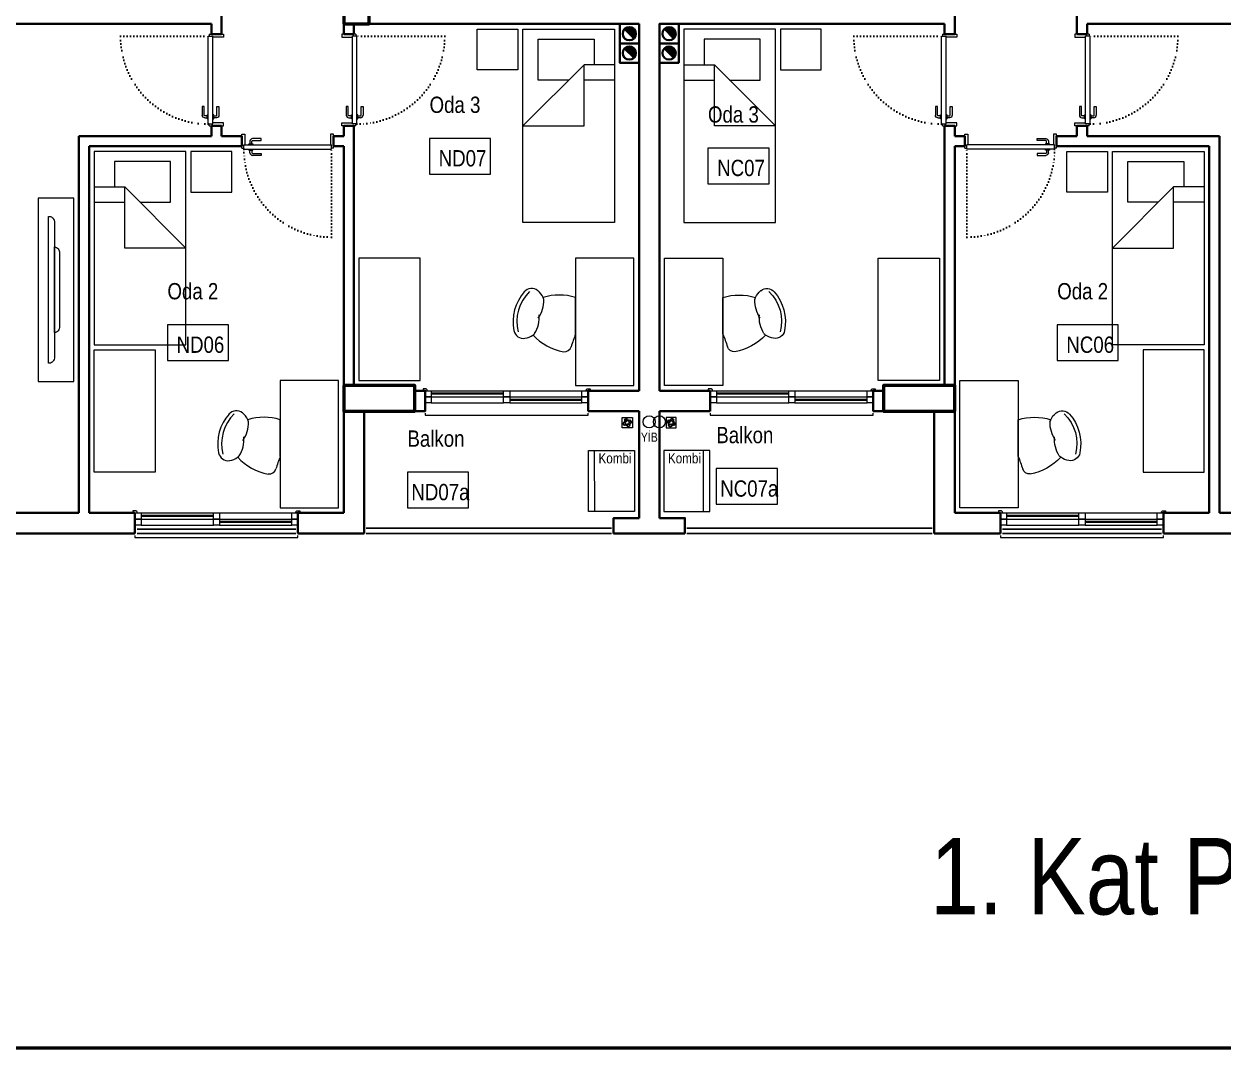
# Model space of a CAD drawing. Header units: millimetres. Extents: x 1852829 to 1882754, y -270850 to -231658.
# Drawn here: x 1861549 to 1862726, y -270850 to -269844 of the extents above; entities that cross this region are included whole.
import ezdxf
from ezdxf.enums import TextEntityAlignment as Align

# ---------------------------------------------------------------- set-up
doc = ezdxf.new("R2010")
doc.units = ezdxf.units.MM
doc.linetypes.add('izdüşüm arka', pattern=[3.175, 0, -3.175])
for name, color, linetype, lineweight in [('a_ba', 6, 'Continuous', 50), ('a_doğrama', 251, 'Continuous', 20), ('a_duvar', 251, 'Continuous', 35), ('a_görünüş', 32, 'Continuous', 25), ('a_görünüş_ince', 8, 'Continuous', 20), ('a_izdüşüm_arka', 251, 'izdüşüm arka', 30), ('a_not_mahal', 253, 'Continuous', 5), ('a_not_text', 7, 'Continuous', 13), ('a_tefriş', 8, 'Continuous', 20), ('a_çerçeve_line', 7, 'Continuous', 50), ('m_yib', 65, 'Continuous', 20)]:
    doc.layers.add(name, color=color, linetype=linetype, lineweight=lineweight)
doc.styles.get("Standard").update_dxf_attribs({"font": 'ARIALN.TTF'})

# ---------------------------------------------------------------- blocks, each defined once
blk = doc.blocks.new('K2')
at = {"layer": 'a_doğrama', "color": 251, "linetype": 'Continuous'}
for p, q in [((-13, 88.1), (-13, 1.9)), ((-13, 88.1), (-8.5, 88.1)), ((-12, 90), (-12, 88.1)), ((-12, 90), (-10, 90)), ((-8.5, 88.1), (-8.5, 1.9)), ((-13, 1.9), (-8.5, 1.9)), ((-12, 0), (-12, 1.9)), ((-12, 0), (-10, 0))]:
    blk.add_line(p, q, dxfattribs=at)
at = {"layer": 'a_doğrama', "color": 251}
for points in [[(-13, 83.1), (-13.5, 83.1, 0.414214), (-14, 82.6), (-14, 79.6, 0.414214), (-13.5, 79.1), (-13, 79.1)], [(-8.5, 83.1), (-8, 83.1, -0.414214), (-7.5, 82.6), (-7.5, 79.6, -0.414214), (-8, 79.1), (-8.5, 79.1)], [(-14, 80.1), (-16.5, 80.1, 0.414214), (-17, 79.6), (-17, 71.1), (-19, 71.1), (-19, 79.6)], [(-7.5, 80.1), (-5, 80.1, -0.414214), (-4.5, 79.6), (-4.5, 71.1), (-2.5, 71.1), (-2.5, 79.6)]]:
    blk.add_lwpolyline(points, format="xyb", dxfattribs=at)
at = {"layer": 'a_doğrama', "color": 251, "linetype": 'Continuous'}
for points in [[(0, 90), (2, 90), (2, 87), (-8.5, 87)], [(0, 0), (2, 0), (2, 3), (-8.5, 3)]]:
    blk.add_lwpolyline(points, dxfattribs=at)
at = {"layer": 'a_doğrama', "color": 251}
for points in [[(-16.5, 82.1), (-14, 82.1)], [(-5, 82.1), (-7.5, 82.1)]]:
    blk.add_lwpolyline(points, dxfattribs=at)
for centre, start, end in [((-16.5, 79.6), 90, 180), ((-5, 79.6), 0, 90)]:
    blk.add_arc(centre, 2.5, start, end, dxfattribs=at)
at = {"layer": 'a_izdüşüm_arka', "color": 251}
blk.add_lwpolyline([(-99.2, 1.9), (-13, 1.9)], dxfattribs=at)
blk.add_arc((-13, 1.9), 86.2, 90, 180, dxfattribs=at)
blk = doc.blocks.new('160p')
at = {"layer": 'a_doğrama', "color": 251}
for points in [[(-6, -6), (-6, 0), (-12, 0), (-12, -6)], [(0, -6), (0, 0), (-6, 0), (-6, -6)], [(-6, -83), (-6, -77), (-12, -77), (-12, -83)], [(0, -83), (0, -77), (-6, -77), (-6, -83)], [(-6, -160), (-6, -154), (-12, -154), (-12, -160)], [(0, -160), (0, -154), (-6, -154), (-6, -160)]]:
    blk.add_lwpolyline(points, close=True, dxfattribs=at)
for points in [[(2, -1), (2, 2), (0, 2), (0, -2), (1, -2), (2, -1)], [(-9.5, -6), (-9.5, -77)], [(-8.5, -6), (-8.5, -77)], [(-3.5, -83), (-3.5, -154)], [(-2.5, -83), (-2.5, -154)], [(2, -159), (2, -162), (0, -162), (0, -158), (1, -158), (2, -159)]]:
    blk.add_lwpolyline(points, dxfattribs=at)
at = {"layer": 'a_görünüş_ince', "color": 251}
for points in [[(-22, -160), (-24, -160), (-24, 0), (-22, 0)], [(-12, -77), (-12, -6)], [(-6, -77), (-6, -6)], [(-6, -77), (-6, -6)], [(0, -77), (0, -6)], [(-12, -154), (-12, -83)], [(-6, -154), (-6, -83)], [(-6, -154), (-6, -83)], [(0, -154), (0, -83)]]:
    blk.add_lwpolyline(points, dxfattribs=at)
blk = doc.blocks.new('baca_müstakil')
at = {"layer": 'a_duvar'}
h = blk.add_hatch(color=256, dxfattribs=at)
h.dxf.hatch_style = 1
h.paths.add_polyline_path([(4.9, -4.9, 0.198912), (3, -9.5, 0.668179), (14.1, -14.1)])
blk.add_line((4.9, -4.9), (14.1, -14.1), dxfattribs=at)
blk.add_lwpolyline([(0, -19), (19, -19), (19, 0), (0, 0)], close=True, dxfattribs=at)
blk.add_circle((9.5, -9.5), 6.5, dxfattribs=at)
blk = doc.blocks.new('tefirş_tv')
at = {"layer": 'a_tefriş'}
for points in [[(60, 4), (60, 5, 0.414214), (55, 10), (-55, 10, 0.414214), (-60, 5), (-60, 4)], [(35, 10), (35, 10, 0.414214), (30, 15), (-30, 15, 0.414214), (-35, 10), (-35, 10)]]:
    blk.add_lwpolyline(points, format="xyb", close=True, dxfattribs=at)
blk = doc.blocks.new('tefriş_yatak tek')
at = {"layer": 'a_tefriş'}
for points in [[(0, -0.45), (-1.9, -0.45), (-1.9, 0.45), (0, 0.45)], [(-1.9, -0.5), (-1.5, -0.5), (-1.5, -0.9), (-1.9, -0.9)]]:
    blk.add_lwpolyline(points, close=True, dxfattribs=at)
for points in [[(-1.55, 0.45), (-1.55, 0.15), (-0.95, -0.45), (-0.95, 0.15), (-1.55, 0.15)], [(-1.4, 0.45), (-1.4, 0.15)], [(-1.4, 0), (-1.4, -0.3), (-1.8, -0.3), (-1.8, 0.25), (-1.55, 0.25)]]:
    blk.add_lwpolyline(points, dxfattribs=at)
blk = doc.blocks.new('tefriş_sandalye')
at = {"layer": 'a_tefriş'}
blk.add_line((0, -18), (0, 18), dxfattribs=at)
at = {"layer": 'a_tefriş', "extrusion": (0, 0, -1)}
for centre, major_axis, start_param, end_param in [((48.7, 10.5), (13, -13), 2.7784, 3.245118), ((43.2, 17.3), (6.76, 6.76), 4.815914, 6.34704), ((16.9, -5.5), (28.8, 28.8), 6.26556, 7.321949), ((16.9, -5.5), (28.8, 28.8), 6.26556, 7.321949), ((17, -5.7), (31.4, -31.4), -1.506941, -0.587454), ((16, -34.3), (38.7, 38.7), 5.200723, 5.79406), ((62.1, 15.1), (21.8, -21.8), 1.757107, 2.385975), ((62.1, 15.1), (21.8, -21.8), 1.757107, 2.385975), ((48.7, 10.5), (13, -13), 2.664537, 2.7784), ((48.7, 10.5), (13, -13), 2.664537, 2.7784), ((66.5, -1.2), (21.8, -21.8), 1.802816, 2.431683), ((66.5, -1.2), (21.8, -21.8), 1.802816, 2.431683), ((-154, -79.7), (117.3, -117.3), -1.166716, -1.087708), ((1.8, 18.5), (38.7, -38.7), -0.034473, 0.601946), ((52.6, -3.9), (13, -13), 1.410391, 1.524253), ((52.6, -3.9), (13, -13), 1.410391, 1.524253), ((52.6, -3.9), (13, 13), 2.514469, 2.981187), ((51.2, -12.6), (6.76, -6.76), -0.587454, 0.943672), ((11.1, -28.2), (4.99, -4.99), 0.687369, 2.053884)]:
    blk.add_ellipse(centre, major_axis=major_axis, ratio=1, start_param=start_param, end_param=end_param, dxfattribs=at)
blk = doc.blocks.new('tefriş_süzgeç')
at = {"layer": 'a_tefriş'}
for p, q in [((5, 0), (-5, 0)), ((-5, 0), (-5, -10)), ((5, -10), (5, 0)), ((-5, -10), (5, -10)), ((-3.6, -5.1), (-4.1, -5.1)), ((-2.6, -5.1), (-3.1, -5.1)), ((-2.5, -2.5), (-2.9, -2.2)), ((-2.6, -7.6), (-2.9, -7.9)), ((-2, -3.3), (-2.3, -3)), ((-1.9, -6.9), (-2.2, -7.2)), ((-1.6, -5.1), (-2.1, -5.1)), ((-1.2, -3.9), (-1.5, -3.6)), ((-1.2, -6.2), (-1.5, -6.5)), ((-0.2, -2.5), (-0.2, -2)), ((-0.1, -1.5), (-0.1, -1)), ((-0.1, -3), (-0.1, -3.5)), ((-0.1, -6.6), (-0.1, -7.1)), ((-0.1, -7.6), (-0.1, -8.1)), ((-0.1, -8.6), (-0.1, -9.1)), ((1, -4), (1.4, -3.6)), ((1.1, -6.2), (1.4, -6.5)), ((1.5, -5.1), (2, -5.1)), ((1.7, -3.3), (2.1, -2.9)), ((1.8, -6.9), (2.1, -7.2)), ((2.5, -2.5), (2.8, -2.2)), ((2.5, -5.1), (3, -5.1)), ((2.5, -7.5), (2.8, -7.9)), ((3.5, -5.1), (4, -5.1))]:
    blk.add_line(p, q, dxfattribs=at)
for centre, radius, start, end in [((-0.1, -5.1), 4.06, 134.2896, 180), ((-0.1, -5.1), 3.56, 134.2896, 180), ((-0.1, -5.1), 3.06, 180, 225), ((-0.1, -5.1), 4.06, 225, 270), ((-0.1, -5.1), 2.56, 180, 225), ((-0.1, -5.1), 3.56, 225, 270), ((-0.4, -4.4), 2.4, 84.5943, 143.2016), ((-0.1, -5.1), 2.06, 134.2896, 180), ((-0.1, -5), 2.44, 90.343, 138.1212), ((-0.1, -5.1), 1.56, 134.2896, 180), ((-0.1, -5.1), 2.06, 225, 270), ((-0.1, -5.1), 1.56, 225, 270), ((-0.1, -5.1), 4.06, 45, 90), ((-0.1, -5.1), 3.56, 45, 90), ((-0.1, -5.1), 2.06, 45, 90), ((-0.1, -5.1), 1.56, 45, 90), ((-0.1, -5.1), 2.56, 270, 315.7104), ((-0.1, -5.1), 3.06, 270, 315.7104), ((-0.1, -5.1), 1.56, 314.2896, 360), ((-0.1, -5.1), 2.06, 314.2896, 360), ((-0.1, -5.1), 2.56, 360, 45), ((-0.1, -5.1), 3.06, 360, 45), ((-0.1, -5.1), 3.56, 314.2896, 360), ((-0.1, -5.1), 4.06, 314.2896, 360)]:
    blk.add_arc(centre, radius, start, end, dxfattribs=at)
blk = doc.blocks.new('kombi')
at = {"layer": 'a_tefriş', "lineweight": 20}
for p, q in [((-4.8, 60), (40.2, 60)), ((-4.7, 0), (-4.8, 60)), ((1.3, 0), (1.2, 60)), ((40.2, 60), (40.3, 0)), ((69.2, 60), (69.2, 0)), ((114.2, 60), (69.2, 60)), ((108.2, 0), (108.2, 60)), ((114.2, 0), (114.2, 60)), ((40.3, 0), (-4.7, 0)), ((69.2, 0), (114.2, 0))]:
    blk.add_line(p, q, dxfattribs=at)
at = {"layer": 'a_not_mahal'}
for p in [(5, 47.3), (73.2, 47.3)]:
    blk.add_text('Kombi', height=10, dxfattribs=at).set_placement(p)

msp = doc.modelspace()

# ---------------------------------------------------------------- linework, layer by layer
at = {"layer": 'a_ba', "color": 253}
for points in [[(1861862.7, -269844.5), (1861887.7, -269844.5), (1861887.7, -269774.5), (1861862.7, -269774.5)], [(1861862.7, -270199.5), (1861862.7, -270224.5), (1861932.7, -270224.5), (1861932.7, -270199.5)], [(1862462.7, -270224.5), (1862462.7, -270199.5), (1862392.7, -270199.5), (1862392.7, -270224.5)]]:
    msp.add_lwpolyline(points, close=True, dxfattribs=at)
at = {"layer": 'a_duvar'}
for p, q in [((1861742.7, -269714.5), (1861742.7, -269854.5)), ((1862582.7, -269714.5), (1862582.7, -269854.5)), ((1861862.7, -269759.5), (1861862.7, -269854.5)), ((1862462.7, -269854.5), (1862462.7, -269759.5)), ((1861142.7, -269844.5), (1861732.7, -269844.5)), ((1861732.7, -269844.5), (1861732.7, -269854.5)), ((1861872.7, -269844.5), (1862152.7, -269844.5)), ((1861872.7, -269854.5), (1861872.7, -269844.5)), ((1862152.7, -269844.5), (1862152.7, -270204.5)), ((1862172.7, -270204.5), (1862172.7, -269844.5)), ((1862172.7, -269844.5), (1862452.7, -269844.5)), ((1862452.7, -269844.5), (1862452.7, -269854.5)), ((1862592.7, -269844.5), (1863182.7, -269844.5)), ((1862592.7, -269854.5), (1862592.7, -269844.5)), ((1861732.7, -269944.5), (1861732.7, -269954.5)), ((1861742.7, -269944.5), (1861742.7, -269954.5)), ((1861862.7, -269944.5), (1861862.7, -269954.5)), ((1861872.7, -270199.5), (1861872.7, -269944.5)), ((1862452.7, -269944.5), (1862452.7, -270199.5)), ((1862462.7, -269954.5), (1862462.7, -269944.5)), ((1862582.7, -269944.5), (1862582.7, -269954.5)), ((1862592.7, -269954.5), (1862592.7, -269944.5)), ((1861732.7, -269954.5), (1861602.7, -269954.5)), ((1861602.7, -269954.5), (1861602.7, -270324.5)), ((1861612.7, -269964.5), (1861762.7, -269964.5)), ((1861612.7, -270324.5), (1861612.7, -269964.5)), ((1861762.7, -269954.5), (1861742.7, -269954.5)), ((1861862.7, -269954.5), (1861852.7, -269954.5)), ((1861852.7, -269964.5), (1861862.7, -269964.5)), ((1861862.7, -269964.5), (1861862.7, -270324.5)), ((1862472.7, -269954.5), (1862462.7, -269954.5)), ((1862462.7, -269964.5), (1862472.7, -269964.5)), ((1862462.7, -270324.5), (1862462.7, -269964.5)), ((1862582.7, -269954.5), (1862562.7, -269954.5)), ((1862562.7, -269964.5), (1862712.7, -269964.5)), ((1862722.7, -269954.5), (1862592.7, -269954.5)), ((1862712.7, -269964.5), (1862712.7, -270324.5)), ((1862722.7, -270324.5), (1862722.7, -269954.5)), ((1862152.7, -270204.5), (1862102.7, -270204.5)), ((1862222.7, -270204.5), (1862172.7, -270204.5)), ((1861882.7, -270344.5), (1861882.7, -270224.5)), ((1861882.7, -270224.5), (1861932.7, -270224.5)), ((1862102.7, -270224.5), (1862152.7, -270224.5)), ((1862152.7, -270224.5), (1862152.7, -270329.5)), ((1862172.7, -270329.5), (1862172.7, -270224.5)), ((1862172.7, -270224.5), (1862222.7, -270224.5)), ((1862442.7, -270224.5), (1862442.7, -270344.5)), ((1861602.7, -270324.5), (1861452.7, -270324.5)), ((1861657.7, -270324.5), (1861612.7, -270324.5)), ((1861862.7, -270324.5), (1861817.7, -270324.5)), ((1862507.7, -270324.5), (1862462.7, -270324.5)), ((1862712.7, -270324.5), (1862667.7, -270324.5)), ((1862872.7, -270324.5), (1862722.7, -270324.5)), ((1861452.7, -270344.5), (1861657.7, -270344.5)), ((1861817.7, -270344.5), (1861882.7, -270344.5)), ((1862197.7, -270344.5), (1862127.7, -270344.5)), ((1862442.7, -270344.5), (1862507.7, -270344.5)), ((1862667.7, -270344.5), (1862872.7, -270344.5))]:
    msp.add_line(p, q, dxfattribs=at)
for points in [[(1861732.7, -269854.5), (1861742.7, -269854.5)], [(1861862.7, -269854.5), (1861872.7, -269854.5)], [(1862452.7, -269854.5), (1862462.7, -269854.5)], [(1862582.7, -269854.5), (1862592.7, -269854.5)], [(1861732.7, -269944.5), (1861742.7, -269944.5)], [(1861862.7, -269944.5), (1861872.7, -269944.5)], [(1862452.7, -269944.5), (1862462.7, -269944.5)], [(1862582.7, -269944.5), (1862592.7, -269944.5)], [(1861762.7, -269954.5), (1861762.7, -269964.5)], [(1861852.7, -269954.5), (1861852.7, -269964.5)], [(1862472.7, -269954.5), (1862472.7, -269964.5)], [(1862562.7, -269954.5), (1862562.7, -269964.5)], [(1861932.7, -270224.5), (1861942.7, -270224.5), (1861942.7, -270204.5), (1861932.7, -270204.5)], [(1862102.7, -270224.5), (1862102.7, -270204.5)], [(1862222.7, -270224.5), (1862222.7, -270204.5)], [(1862392.7, -270224.5), (1862382.7, -270224.5), (1862382.7, -270204.5), (1862392.7, -270204.5)], [(1861657.7, -270324.5), (1861657.7, -270344.5)], [(1861817.7, -270324.5), (1861817.7, -270344.5)], [(1862127.7, -270344.5), (1862127.7, -270329.5), (1862152.7, -270329.5)], [(1862197.7, -270344.5), (1862197.7, -270329.5), (1862172.7, -270329.5)], [(1862507.7, -270324.5), (1862507.7, -270344.5)], [(1862667.7, -270324.5), (1862667.7, -270344.5)]]:
    msp.add_lwpolyline(points, dxfattribs=at)
at = {"layer": 'a_görünüş', "color": 251}
for points in [[(1861815.7, -270340.5), (1861659.7, -270340.5)], [(1862125.7, -270339.5), (1861884.7, -270339.5)], [(1862440.7, -270339.5), (1862199.7, -270339.5)], [(1862665.7, -270340.5), (1862509.7, -270340.5)], [(1861815.7, -270344.5), (1861659.7, -270344.5)], [(1862125.7, -270344.5), (1861884.7, -270344.5)], [(1862440.7, -270344.5), (1862199.7, -270344.5)], [(1862665.7, -270344.5), (1862509.7, -270344.5)]]:
    msp.add_lwpolyline(points, dxfattribs=at)
at = {"layer": 'a_not_mahal'}
for points in [[(1862007, -269956.8), (1861947, -269956.8), (1861947, -269991.8), (1862007, -269991.8)], [(1862280.4, -269966.3), (1862220.4, -269966.3), (1862220.4, -270001.3), (1862280.4, -270001.3)], [(1861749.6, -270139.8), (1861689.6, -270139.8), (1861689.6, -270174.8), (1861749.6, -270174.8)], [(1862623.4, -270139.8), (1862563.4, -270139.8), (1862563.4, -270174.8), (1862623.4, -270174.8)], [(1862288.6, -270281), (1862228.6, -270281), (1862228.6, -270316), (1862288.6, -270316)], [(1861985.3, -270284.5), (1861925.3, -270284.5), (1861925.3, -270319.5), (1861985.3, -270319.5)]]:
    msp.add_lwpolyline(points, close=True, dxfattribs=at)
at = {"layer": 'a_tefriş'}
for points in [[(1861562.7, -270195.4), (1861597.7, -270195.4), (1861597.7, -270015.4), (1861562.7, -270015.4)], [(1861937.7, -270074.5), (1861877.7, -270074.5), (1861877.7, -270194.5), (1861937.7, -270194.5)], [(1862090.4, -270199.5), (1862147.7, -270199.5), (1862147.7, -270074.5), (1862090.4, -270074.5)], [(1862235.1, -270199.5), (1862177.7, -270199.5), (1862177.7, -270074.5), (1862235.1, -270074.5)], [(1862387.7, -270074.5), (1862447.7, -270074.5), (1862447.7, -270194.5), (1862387.7, -270194.5)], [(1861617.7, -270164.5), (1861677.7, -270164.5), (1861677.7, -270284.5), (1861617.7, -270284.5)], [(1862707.7, -270164.5), (1862647.7, -270164.5), (1862647.7, -270284.5), (1862707.7, -270284.5)], [(1861800.4, -270319.5), (1861857.7, -270319.5), (1861857.7, -270194.5), (1861800.4, -270194.5)], [(1862525.1, -270319.5), (1862467.7, -270319.5), (1862467.7, -270194.5), (1862525.1, -270194.5)]]:
    msp.add_lwpolyline(points, close=True, dxfattribs=at)
at = {"layer": 'a_çerçeve_line'}
msp.add_lwpolyline([(1872123.9, -270849.7), (1872123.9, -267849.7), (1853005.4, -267849.7), (1853005.4, -270849.7)], close=True, dxfattribs=at)
at = {"layer": 'm_yib'}
for centre in [(1862162.7, -270235), (1862162.7, -270235), (1862172.7, -270235)]:
    msp.add_circle(centre, 5.92, dxfattribs=at)

# ---------------------------------------------------------------- block references
at = {"layer": 'a_duvar', "xscale": -1}
for name, p, rotation in [('baca_müstakil', (1862133.7, -269844.5), 90), ('baca_müstakil', (1862172.7, -269844.5), 90), ('baca_müstakil', (1862133.7, -269863.5), 90), ('baca_müstakil', (1862172.7, -269863.5), 90), ('160p', (1862102.7, -270204.5), 270), ('160p', (1862382.7, -270204.5), 270), ('160p', (1861817.7, -270324.5), 270), ('160p', (1862667.7, -270324.5), 270)]:
    msp.add_blockref(name, p, dxfattribs=dict(at, rotation=rotation))
at = {"layer": 'a_duvar'}
msp.add_blockref('kombi', (1862107.9, -270323.1), dxfattribs=at)
msp.add_blockref('kombi', (1862107.9, -270323.1), dxfattribs=at)
at = {"layer": 'a_izdüşüm_arka', "ltscale": 5, "xscale": -1}
for p, rotation in [((1861742.7, -269854.5), 180.0007963121094), ((1862462.7, -269854.5), 180.0007963121094), ((1862472.7, -269954.5), 270.0007963121094)]:
    msp.add_blockref('K2', p, dxfattribs=dict(at, rotation=rotation))
at = {"layer": 'a_izdüşüm_arka', "ltscale": 5}
for p, rotation in [((1861862.7, -269854.5), 179.9992036878906), ((1862582.7, -269854.5), 179.9992036878906), ((1861852.7, -269954.5), 89.9992036878906)]:
    msp.add_blockref('K2', p, dxfattribs=dict(at, rotation=rotation))
at = {"layer": 'a_tefriş', "zscale": 100}
for p, xscale, yscale, rotation in [((1862083.7, -270039.5), 100, 100, 270), ((1862241.7, -270039.5), -100.0000000000011, 100.0000000000011, 90), ((1861662.7, -270159.5), -100.0000000000011, 100.0000000000011, 90), ((1862662.7, -270159.5), 100, 100, 270)]:
    msp.add_blockref('tefriş_yatak tek', p, dxfattribs=dict(at, xscale=xscale, yscale=yscale, rotation=rotation))
at = {"layer": 'a_tefriş', "extrusion": (0, 0, -1), "xscale": 1.2, "rotation": 89.99999833220615}
msp.add_blockref('tefirş_tv', (-1861568.7, -270105.4), dxfattribs=at)
at = {"layer": 'a_tefriş', "xscale": -1}
for p in [(1862090.4, -270131), (1861800.4, -270251)]:
    msp.add_blockref('tefriş_sandalye', p, dxfattribs=at)
at = {"layer": 'a_tefriş'}
for p in [(1862235.1, -270131), (1862525.1, -270251)]:
    msp.add_blockref('tefriş_sandalye', p, dxfattribs=at)
at = {"layer": 'a_tefriş', "xscale": -1, "rotation": 270}
msp.add_blockref('tefriş_süzgeç', (1862146.3, -270235.8), dxfattribs=at)
at = {"layer": 'a_tefriş', "rotation": 90}
msp.add_blockref('tefriş_süzgeç', (1862179.2, -270235.8), dxfattribs=at)

# ---------------------------------------------------------------- texts
at = {"layer": 'a_not_mahal'}
for s, p in [('Oda 3', (1861947, -269931.8)), ('Oda 3', (1862220.4, -269941.3)), ('Oda 2', (1861689.6, -270114.8)), ('Oda 2', (1862563.4, -270114.8)), ('Balkon', (1861925.3, -270259.5)), ('Balkon', (1862228.6, -270256))]:
    msp.add_text(s, height=16, dxfattribs=at).set_placement(p)
for s, p in [('ND07', (1861979.4, -269984.3)), ('NC07', (1862252.9, -269993.8)), ('ND06', (1861722, -270167.3)), ('NC06', (1862595.8, -270167.3)), ('NC07a', (1862261, -270308.5)), ('ND07a', (1861957.7, -270312))]:
    msp.add_text(s, height=16, rotation=360, dxfattribs=at).set_placement(p, align=Align.CENTER)
at = {"layer": 'a_not_text'}
for s, height, p in [('YİB', 9, (1862154.5, -270254.6)), ('1. Kat Planı 1/50 ', 75, (1862438.6, -270718.6))]:
    msp.add_text(s, height=height, dxfattribs=at).set_placement(p)

doc.saveas('drawing.dxf')
